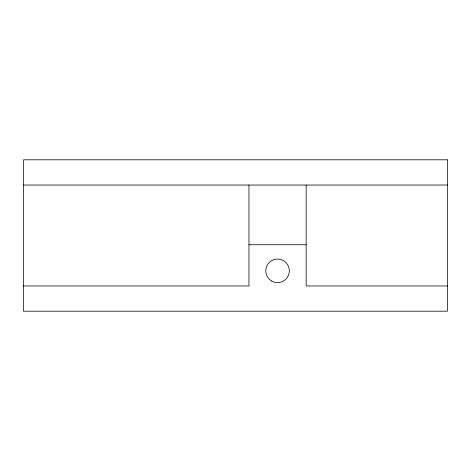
<?xml version="1.0" encoding="UTF-8"?>
<svg xmlns="http://www.w3.org/2000/svg" width="471" height="471" viewBox="0 0 471 471"><rect width="100%" height="100%" fill="white"/><g stroke="black" fill="none" stroke-linecap="round" stroke-linejoin="round"><path stroke-width="0.71" d="M23.55 185.038L447.45 185.038M248.959 244.749L306.15 244.749M23.55 285.962L248.959 285.962L248.959 185.038M447.45 285.962L306.15 285.962L306.15 185.038M447.45 159.804L23.55 159.804L23.55 311.196L447.45 311.196L447.45 159.804M271.667 281.022A11.775 11.775 0 0 0 289.329 270.825A11.775 11.775 0 0 0 271.667 260.628A11.775 11.775 0 0 0 271.667 281.022"/></g></svg>
